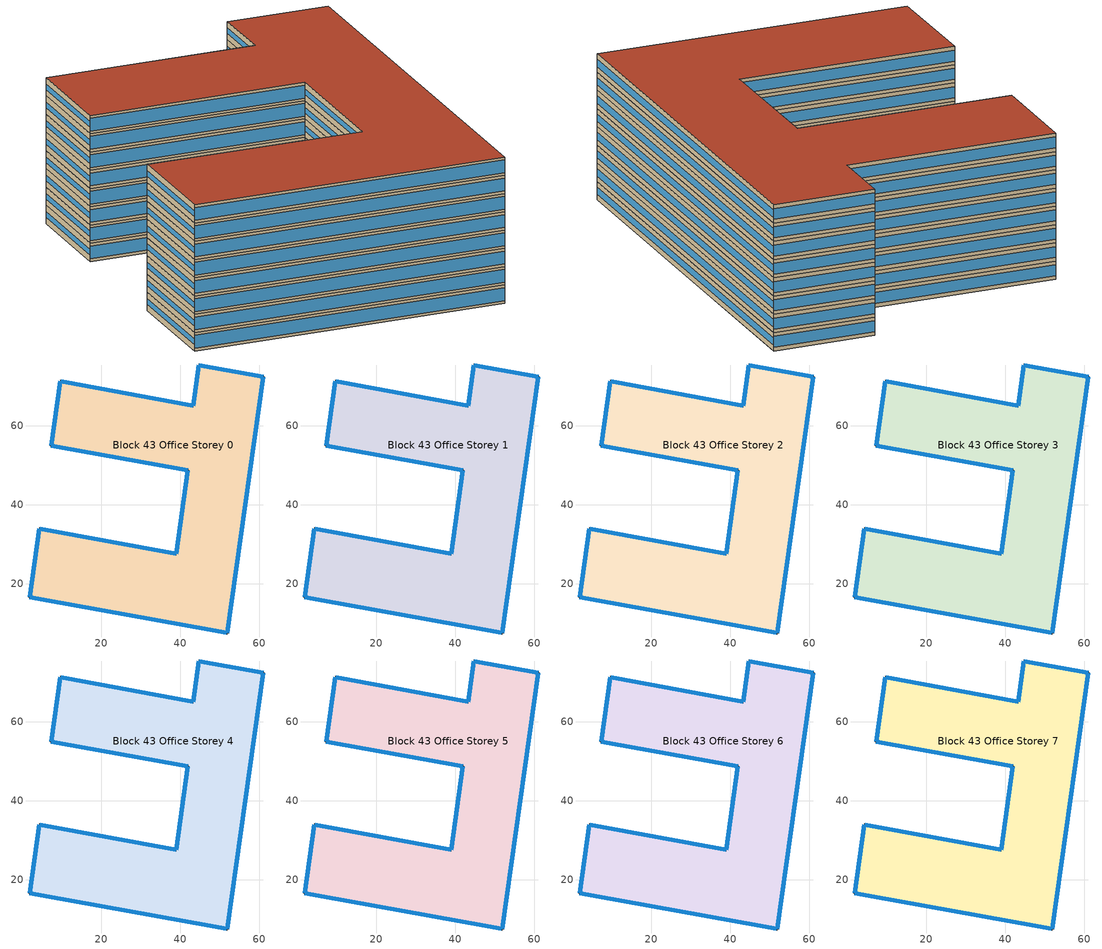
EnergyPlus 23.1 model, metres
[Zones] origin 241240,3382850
Block 43 Office Storey 0
 floor ground (Project Floor): 61,72.45 51.86,7.54 1.95,16.62 4.39,33.97 38.99,27.6 41.9,48.72 7.38,54.98 9.69,71.23 43.35,65.1 44.74,75.39 z0
 wall outside (Project Wall): 61,72.45 44.74,75.39 43.35,65.1 9.69,71.23 7.38,54.98 41.9,48.72 38.99,27.6 4.39,33.97 1.95,16.62 51.86,7.54 61,72.45 z0:3
 window (Office_north_window_construction): 60.99,72.45 44.75,75.39 / 43.33,65.11 9.71,71.23 / 38.97,27.6 4.4,33.97 z0.6:2.4
 window (Office_west_window_construction): 44.74,75.38 43.35,65.11 / 9.69,71.23 7.39,54.99 / 41.9,48.71 38.99,27.61 / 4.38,33.97 1.95,16.62 z1.05:1.95
 window (Office_south_window_construction): 7.4,54.98 41.88,48.72 / 1.98,16.61 51.83,7.55 z0.45:2.55
 window (Office_east_window_construction): 51.86,7.58 60.99,72.41 z0.9:2.1
 roof outside (Project Ceiling): 51.86,7.54 61,72.45 44.74,75.39 43.35,65.1 9.69,71.23 7.38,54.98 41.9,48.72 38.99,27.6 4.39,33.97 1.95,16.62 z3
Block 43 Office Storey 1
 floor outside (Project Floor): 61,72.45 51.86,7.54 1.95,16.62 4.39,33.97 38.99,27.6 41.9,48.72 7.38,54.98 9.69,71.23 43.35,65.1 44.74,75.39 z3
 wall outside (Project Wall): 61,72.45 44.74,75.39 43.35,65.1 9.69,71.23 7.38,54.98 41.9,48.72 38.99,27.6 4.39,33.97 1.95,16.62 51.86,7.54 61,72.45 z3:6
 window (Office_north_window_construction): 60.99,72.45 44.75,75.39 / 43.33,65.11 9.71,71.23 / 38.97,27.6 4.4,33.97 z3.6:5.4
 window (Office_west_window_construction): 44.74,75.38 43.35,65.11 / 9.69,71.23 7.39,54.99 / 41.9,48.71 38.99,27.61 / 4.38,33.97 1.95,16.62 z4.05:4.95
 window (Office_south_window_construction): 7.4,54.98 41.88,48.72 / 1.98,16.61 51.83,7.55 z3.45:5.55
 window (Office_east_window_construction): 51.86,7.58 60.99,72.41 z3.9:5.1
 roof outside (Project Ceiling): 51.86,7.54 61,72.45 44.74,75.39 43.35,65.1 9.69,71.23 7.38,54.98 41.9,48.72 38.99,27.6 4.39,33.97 1.95,16.62 z6
Block 43 Office Storey 2
 floor outside (Project Floor): 61,72.45 51.86,7.54 1.95,16.62 4.39,33.97 38.99,27.6 41.9,48.72 7.38,54.98 9.69,71.23 43.35,65.1 44.74,75.39 z6
 wall outside (Project Wall): 61,72.45 44.74,75.39 43.35,65.1 9.69,71.23 7.38,54.98 41.9,48.72 38.99,27.6 4.39,33.97 1.95,16.62 51.86,7.54 61,72.45 z6:9
 window (Office_north_window_construction): 60.99,72.45 44.75,75.39 / 43.33,65.11 9.71,71.23 / 38.97,27.6 4.4,33.97 z6.6:8.4
 window (Office_west_window_construction): 44.74,75.38 43.35,65.11 / 9.69,71.23 7.39,54.99 / 41.9,48.71 38.99,27.61 / 4.38,33.97 1.95,16.62 z7.05:7.95
 window (Office_south_window_construction): 7.4,54.98 41.88,48.72 / 1.98,16.61 51.83,7.55 z6.45:8.55
 window (Office_east_window_construction): 51.86,7.58 60.99,72.41 z6.9:8.1
 roof outside (Project Ceiling): 51.86,7.54 61,72.45 44.74,75.39 43.35,65.1 9.69,71.23 7.38,54.98 41.9,48.72 38.99,27.6 4.39,33.97 1.95,16.62 z9
Block 43 Office Storey 3
 floor outside (Project Floor): 61,72.45 51.86,7.54 1.95,16.62 4.39,33.97 38.99,27.6 41.9,48.72 7.38,54.98 9.69,71.23 43.35,65.1 44.74,75.39 z9
 wall outside (Project Wall): 61,72.45 44.74,75.39 43.35,65.1 9.69,71.23 7.38,54.98 41.9,48.72 38.99,27.6 4.39,33.97 1.95,16.62 51.86,7.54 61,72.45 z9:12
 window (Office_north_window_construction): 60.99,72.45 44.75,75.39 / 43.33,65.11 9.71,71.23 / 38.97,27.6 4.4,33.97 z9.6:11.4
 window (Office_west_window_construction): 44.74,75.38 43.35,65.11 / 9.69,71.23 7.39,54.99 / 41.9,48.71 38.99,27.61 / 4.38,33.97 1.95,16.62 z10.05:10.95
 window (Office_south_window_construction): 7.4,54.98 41.88,48.72 / 1.98,16.61 51.83,7.55 z9.45:11.55
 window (Office_east_window_construction): 51.86,7.58 60.99,72.41 z9.9:11.1
 roof outside (Project Ceiling): 51.86,7.54 61,72.45 44.74,75.39 43.35,65.1 9.69,71.23 7.38,54.98 41.9,48.72 38.99,27.6 4.39,33.97 1.95,16.62 z12
Block 43 Office Storey 4
 floor outside (Project Floor): 61,72.45 51.86,7.54 1.95,16.62 4.39,33.97 38.99,27.6 41.9,48.72 7.38,54.98 9.69,71.23 43.35,65.1 44.74,75.39 z12
 wall outside (Project Wall): 61,72.45 44.74,75.39 43.35,65.1 9.69,71.23 7.38,54.98 41.9,48.72 38.99,27.6 4.39,33.97 1.95,16.62 51.86,7.54 61,72.45 z12:15
 window (Office_north_window_construction): 60.99,72.45 44.75,75.39 / 43.33,65.11 9.71,71.23 / 38.97,27.6 4.4,33.97 z12.6:14.4
 window (Office_west_window_construction): 44.74,75.38 43.35,65.11 / 9.69,71.23 7.39,54.99 / 41.9,48.71 38.99,27.61 / 4.38,33.97 1.95,16.62 z13.05:13.95
 window (Office_south_window_construction): 7.4,54.98 41.88,48.72 / 1.98,16.61 51.83,7.55 z12.45:14.55
 window (Office_east_window_construction): 51.86,7.58 60.99,72.41 z12.9:14.1
 roof outside (Project Ceiling): 51.86,7.54 61,72.45 44.74,75.39 43.35,65.1 9.69,71.23 7.38,54.98 41.9,48.72 38.99,27.6 4.39,33.97 1.95,16.62 z15
Block 43 Office Storey 5
 floor outside (Project Floor): 61,72.45 51.86,7.54 1.95,16.62 4.39,33.97 38.99,27.6 41.9,48.72 7.38,54.98 9.69,71.23 43.35,65.1 44.74,75.39 z15
 wall outside (Project Wall): 61,72.45 44.74,75.39 43.35,65.1 9.69,71.23 7.38,54.98 41.9,48.72 38.99,27.6 4.39,33.97 1.95,16.62 51.86,7.54 61,72.45 z15:18
 window (Office_north_window_construction): 60.99,72.45 44.75,75.39 / 43.33,65.11 9.71,71.23 / 38.97,27.6 4.4,33.97 z15.6:17.4
 window (Office_west_window_construction): 44.74,75.38 43.35,65.11 / 9.69,71.23 7.39,54.99 / 41.9,48.71 38.99,27.61 / 4.38,33.97 1.95,16.62 z16.05:16.95
 window (Office_south_window_construction): 7.4,54.98 41.88,48.72 / 1.98,16.61 51.83,7.55 z15.45:17.55
 window (Office_east_window_construction): 51.86,7.58 60.99,72.41 z15.9:17.1
 roof outside (Project Ceiling): 51.86,7.54 61,72.45 44.74,75.39 43.35,65.1 9.69,71.23 7.38,54.98 41.9,48.72 38.99,27.6 4.39,33.97 1.95,16.62 z18
Block 43 Office Storey 6
 floor outside (Project Floor): 61,72.45 51.86,7.54 1.95,16.62 4.39,33.97 38.99,27.6 41.9,48.72 7.38,54.98 9.69,71.23 43.35,65.1 44.74,75.39 z18
 wall outside (Project Wall): 61,72.45 44.74,75.39 43.35,65.1 9.69,71.23 7.38,54.98 41.9,48.72 38.99,27.6 4.39,33.97 1.95,16.62 51.86,7.54 61,72.45 z18:21
 window (Office_north_window_construction): 60.99,72.45 44.75,75.39 / 43.33,65.11 9.71,71.23 / 38.97,27.6 4.4,33.97 z18.6:20.4
 window (Office_west_window_construction): 44.74,75.38 43.35,65.11 / 9.69,71.23 7.39,54.99 / 41.9,48.71 38.99,27.61 / 4.38,33.97 1.95,16.62 z19.05:19.95
 window (Office_south_window_construction): 7.4,54.98 41.88,48.72 / 1.98,16.61 51.83,7.55 z18.45:20.55
 window (Office_east_window_construction): 51.86,7.58 60.99,72.41 z18.9:20.1
 roof outside (Project Ceiling): 51.86,7.54 61,72.45 44.74,75.39 43.35,65.1 9.69,71.23 7.38,54.98 41.9,48.72 38.99,27.6 4.39,33.97 1.95,16.62 z21
Block 43 Office Storey 7
 floor outside (Project Floor): 61,72.45 51.86,7.54 1.95,16.62 4.39,33.97 38.99,27.6 41.9,48.72 7.38,54.98 9.69,71.23 43.35,65.1 44.74,75.39 z21
 wall outside (Project Wall): 61,72.45 44.74,75.39 43.35,65.1 9.69,71.23 7.38,54.98 41.9,48.72 38.99,27.6 4.39,33.97 1.95,16.62 51.86,7.54 61,72.45 z21:24
 window (Office_north_window_construction): 60.99,72.45 44.75,75.39 / 43.33,65.11 9.71,71.23 / 38.97,27.6 4.4,33.97 z21.6:23.4
 window (Office_west_window_construction): 44.74,75.38 43.35,65.11 / 9.69,71.23 7.39,54.99 / 41.9,48.71 38.99,27.61 / 4.38,33.97 1.95,16.62 z22.05:22.95
 window (Office_south_window_construction): 7.4,54.98 41.88,48.72 / 1.98,16.61 51.83,7.55 z21.45:23.55
 window (Office_east_window_construction): 51.86,7.58 60.99,72.41 z21.9:23.1
 roof outside (Project Flat Roof): 51.86,7.54 61,72.45 44.74,75.39 43.35,65.1 9.69,71.23 7.38,54.98 41.9,48.72 38.99,27.6 4.39,33.97 1.95,16.62 z24
[Building]
Building_1: North Axis=0; Terrain=City; Loads Convergence Tolerance Value=0.04; Temperature Convergence Tolerance Value=0.4; Solar Distribution=FullExterior; Maximum Number of Warmup Days=25; Minimum Number of Warmup Days=6
[Site:Location]
CHN Design_Conditions: Latitude=30; Longitude=114; Time Zone=8; Elevation=12
[SIZINGPERIOD:DESIGNDAY] Day of Month=21; DryBulb Temperature Range Modifier Type=DefaultMultipliers; Humidity Condition Type=Wetbulb; Barometric Pressure=101181; Rain Indicator=No; Snow Indicator=No; Daylight Saving Time Indicator=No; Sky Clearness=0; Begin Environment Reset Mode=FullResetAtBeginEnvironment
Name | Month | Day Type | Maximum DryBulb Temperature | Daily DryBulb Temperature Range | Wetbulb or DewPoint at Maximum DryBulb | Wind Speed | Wind Direction | Solar Model Indicator | ASHRAE Clear Sky Optical Depth for Beam Irradiance taub | ASHRAE Clear Sky Optical Depth for Diffuse Irradiance taud
Ann Htg 99.6% Condns DB | 1 | WinterDesignDay | -10 | 0 | -4.8 | 1 | 340 | ASHRAEClearSky | 0 | 0
Ann Clg .4% Condns DB=>MWB | 7 | SummerDesignDay | 40 | 6.6 | 27.1 | 3.5 | 220 | ASHRAETau | 0.781 | 1.413
[MATERIAL]
DefaultMaterial: Roughness=Rough; Thickness=0.1; Conductivity=0.1; Density=1000; Specific Heat=1000; Thermal Absorptance=0.9; Solar Absorptance=0.7; Visible Absorptance=0.7
[WINDOWMATERIAL:SIMPLEGLAZINGSYSTEM] UFactor=3; Visible Transmittance=0.6
Name | Solar Heat Gain Coefficient
Office_east_window; Office_south_window; Office_west_window | 0.3
Office_north_window | 0.35
[CONSTRUCTION]
Project Wall; Project Floor; Project Flat Roof; Project Ceiling: DefaultMaterial
Office_east_window_construction: Office_east_window
Office_south_window_construction: Office_south_window
Office_west_window_construction: Office_west_window
Office_north_window_construction: Office_north_window
[SPACE] Ceiling Height=autocalculate; Volume=autocalculate; Floor Area=autocalculate; Space Type=Office
Name | Zone
Block 43 Office Storey 0_space | Block 43 Office Storey 0
Block 43 Office Storey 1_space | Block 43 Office Storey 1
Block 43 Office Storey 2_space | Block 43 Office Storey 2
Block 43 Office Storey 3_space | Block 43 Office Storey 3
Block 43 Office Storey 4_space | Block 43 Office Storey 4
Block 43 Office Storey 5_space | Block 43 Office Storey 5
Block 43 Office Storey 6_space | Block 43 Office Storey 6
Block 43 Office Storey 7_space | Block 43 Office Storey 7
[SPACELIST]
Office: Block 43 Office Storey 0_space, Block 43 Office Storey 1_space, Block 43 Office Storey 2_space, Block 43 Office Storey 3_space, Block 43 Office Storey 4_space, Block 43 Office Storey 5_space, Block 43 Office Storey 6_space, Block 43 Office Storey 7_space
[ZONE] Type=1; Multiplier=1; Ceiling Height=autocalculate; Volume=autocalculate; Floor Area=autocalculate; Part of Total Floor Area=Yes
Block 43 Office Storey 0; Block 43 Office Storey 1; Block 43 Office Storey 2; Block 43 Office Storey 3; Block 43 Office Storey 4; Block 43 Office Storey 5; Block 43 Office Storey 6; Block 43 Office Storey 7
[PEOPLE]
People_for_office: Zone or ZoneList or Space or SpaceList=Office; Number of People Schedule=SeasonalSchedule_Schedule_office_people; Number of People Calculation Method=People/Area; People per Floor Area=0.1; Fraction Radiant=0.3; Sensible Heat Fraction=autocalculate; Activity Level Schedule=SeasonalSchedule_Schedule_office_activity; Carbon Dioxide Generation Rate=3.82e-08; Enable ASHRAE 55 Comfort Warnings=No; Mean Radiant Temperature Calculation Type=ZoneAveraged; Clothing Insulation Calculation Method=ClothingInsulationSchedule; Cold Stress Temperature Threshold=15.56; Heat Stress Temperature Threshold=30
[LIGHTS]
Light_for_office: Zone or ZoneList or Space or SpaceList=Office; Schedule=SeasonalSchedule_office_lighting; Design Level Calculation Method=Watts/Area; Watts per Zone Floor Area=8; Return Air Fraction=0; Fraction Radiant=0.32; Fraction Visible=0.25; Fraction Replaceable=1; EndUse Subcategory=General; Return Air Fraction Calculated from Plenum Temperature=No; Return Air Fraction Function of Plenum Temperature Coefficient 1=0; Return Air Fraction Function of Plenum Temperature Coefficient 2=0
[ELECTRICEQUIPMENT]
Equipment_for_office: Zone or ZoneList or Space or SpaceList=Office; Schedule=SeasonalSchedule_Schedule_office_equipment; Design Level Calculation Method=Watts/Area; Watts per Zone Floor Area=15; Fraction Latent=0; Fraction Radiant=0; Fraction Lost=0; EndUse Subcategory=Electric Equipment
[DAYLIGHTING:CONTROLS] Illuminance Setpoint at Reference Point 1=300
Name | Zone or Space | Glare Calculation Daylighting Reference Point | Daylighting Reference Point 1
Dlight_Block 43 Office Storey 0 | Block 43 Office Storey 0 | Rpoint_Block 43 Office Storey 0 | Rpoint_Block 43 Office Storey 0
Dlight_Block 43 Office Storey 1 | Block 43 Office Storey 1 | Rpoint_Block 43 Office Storey 1 | Rpoint_Block 43 Office Storey 1
Dlight_Block 43 Office Storey 2 | Block 43 Office Storey 2 | Rpoint_Block 43 Office Storey 2 | Rpoint_Block 43 Office Storey 2
Dlight_Block 43 Office Storey 3 | Block 43 Office Storey 3 | Rpoint_Block 43 Office Storey 3 | Rpoint_Block 43 Office Storey 3
Dlight_Block 43 Office Storey 4 | Block 43 Office Storey 4 | Rpoint_Block 43 Office Storey 4 | Rpoint_Block 43 Office Storey 4
Dlight_Block 43 Office Storey 5 | Block 43 Office Storey 5 | Rpoint_Block 43 Office Storey 5 | Rpoint_Block 43 Office Storey 5
Dlight_Block 43 Office Storey 6 | Block 43 Office Storey 6 | Rpoint_Block 43 Office Storey 6 | Rpoint_Block 43 Office Storey 6
Dlight_Block 43 Office Storey 7 | Block 43 Office Storey 7 | Rpoint_Block 43 Office Storey 7 | Rpoint_Block 43 Office Storey 7
[HVACTEMPLATE:THERMOSTAT]
Name | Heating Setpoint Schedule | Cooling Setpoint Schedule
Thermostat_for_office | SeasonalSchedule_office_heating | SeasonalSchedule_office_cooling
Thermostat_for_commercial | SeasonalSchedule_commerical_heating | SeasonalSchedule_commerical_cooling
Thermostat_for_residential | SeasonalSchedule_residential_heating | SeasonalSchedule_residential_cooling
Thermostat_for_school | SeasonalSchedule_school_heating | SeasonalSchedule_school_cooling
Thermostat_for_hospital | SeasonalSchedule_hospital_heating | SeasonalSchedule_hospital_cooling
Thermostat_for_industrial | SeasonalSchedule_Industrial_heating | SeasonalSchedule_Industrial_cooling
Thermostat_for_transport | SeasonalSchedule_transport_heating | SeasonalSchedule_transport_cooling
Thermostat_for_administration | SeasonalSchedule_administration_heating | SeasonalSchedule_administration_cooling
[HVACTEMPLATE:ZONE:IDEALLOADSAIRSYSTEM] Template Thermostat=Thermostat_for_office; Maximum Heating Supply Air Temperature=50; Minimum Cooling Supply Air Temperature=13; Maximum Heating Supply Air Humidity Ratio=0.0156; Minimum Cooling Supply Air Humidity Ratio=0.0077; Heating Limit=NoLimit; Cooling Limit=NoLimit; Dehumidification Control Type=ConstantSensibleHeatRatio; Cooling Sensible Heat Ratio=0.7; Dehumidification Setpoint=60; Humidification Control Type=None; Humidification Setpoint=30; Outdoor Air Method=DetailedSpecification; Outdoor Air Flow Rate per Person=0.00944; Outdoor Air Flow Rate per Zone Floor Area=0; Outdoor Air Flow Rate per Zone=0; Design Specification Outdoor Air Object=Ventilation_for_office; Demand Controlled Ventilation Type=None; Outdoor Air Economizer Type=NoEconomizer; Heat Recovery Type=None; Sensible Heat Recovery Effectiveness=0.7; Latent Heat Recovery Effectiveness=0.65
Block 43 Office Storey 0; Block 43 Office Storey 1; Block 43 Office Storey 2; Block 43 Office Storey 3; Block 43 Office Storey 4; Block 43 Office Storey 5; Block 43 Office Storey 6; Block 43 Office Storey 7
[DESIGNSPECIFICATION:OUTDOORAIR]
Ventilation_for_office: Outdoor Air Method=Flow/Person; Outdoor Air Flow per Person=0.00833333; Outdoor Air Flow per Zone Floor Area=0; Outdoor Air Flow per Zone=0; Outdoor Air Flow Air Changes per Hour=0
[SCHEDULE:DAY:HOURLY]
Schedule_administration_heating_summer_hourly; Schedule_commerical_heating_summer_hourly; Schedule_residential_heating_summer_hourly; Schedule_school_heating_summer_hourly; Schedule_hospital_heating_summer_hourly; Schedule_Industrial_heating_summer_hourly; Schedule_transport_heating_summer_hourly; Schedule_office_heating_summer_hourly: -20, -20, -20, -20, -20, -20, -20, -20, -20, -20, -20, -20, -20, -20, -20, -20, -20, -20, -20, -20, -20, -20, -20, -20
Schedule_administration_heating_winnter_weekday_hourly: 5, 5, 5, 5, 5, 5, 12, 12, 18, 20, 20, 20, 20, 20, 20, 20, 20, 20, 18, 5, 5, 5, 5, 5
Schedule_administration_heating_winnter_holiday_hourly; Schedule_school_heating_winnter_holiday_hourly: 5, 5, 5, 5, 5, 5, 5, 5, 5, 5, 5, 5, 5, 5, 5, 5, 5, 5, 5, 5, 5, 5, 5, 5
Schedule_administration_cooling_winter_hourly; Schedule_administration_cooling_summer_holiday_hourly; Schedule_commerical_cooling_winter_hourly; Schedule_residential_cooling_winter_hourly; Schedule_school_cooling_winter_hourly; Schedule_school_cooling_summer_holiday_hourly; Schedule_hospital_cooling_winter_hourly; Schedule_Industrial_cooling_winter_hourly; Schedule_transport_cooling_winter_hourly; Schedule_office_cooling_winter_hourly: 50, 50, 50, 50, 50, 50, 50, 50, 50, 50, 50, 50, 50, 50, 50, 50, 50, 50, 50, 50, 50, 50, 50, 50
Schedule_administration_cooling_summer_weekday_hourly: 50, 50, 50, 50, 50, 50, 50, 28, 26, 26, 26, 26, 26, 26, 26, 26, 26, 26, 50, 50, 50, 50, 50, 50
Schedule_commerical_heating_winnter_weekday_hourly; Schedule_commerical_heating_winnter_holiday_hourly: 5, 5, 5, 5, 5, 5, 12, 16, 18, 18, 18, 18, 18, 18, 18, 18, 18, 18, 18, 18, 12, 5, 5, 5
Schedule_commerical_cooling_summer_weekday_hourly; Schedule_commerical_cooling_summer_holiday_hourly: 50, 50, 50, 50, 50, 50, 50, 28, 24, 24, 24, 24, 24, 24, 24, 24, 24, 24, 24, 24, 24, 28, 50, 50
Schedule_residential_heating_winnter_weekday_hourly; Schedule_residential_heating_winnter_holiday_hourly: 18, 18, 18, 18, 18, 18, 18, -20, -20, -20, -20, -20, -20, -20, -20, -20, -20, -20, -20, -20, 18, 18, 18, 18
Schedule_residential_cooling_summer_weekday_hourly; Schedule_residential_cooling_summer_holiday_hourly: 26, 26, 26, 26, 26, 26, 26, 50, 50, 50, 50, 50, 50, 50, 50, 50, 50, 50, 50, 50, 26, 26, 26, 26
Schedule_school_heating_winnter_weekday_hourly: 5, 5, 5, 5, 5, 12, 18, 20, 20, 20, 20, 20, 20, 20, 20, 20, 20, 20, 18, 12, 5, 5, 5, 5
Schedule_school_cooling_summer_weekday_hourly: 50, 50, 50, 50, 50, 50, 28, 26, 26, 26, 26, 26, 26, 26, 26, 26, 26, 26, 50, 50, 50, 50, 50, 50
Schedule_hospital_heating_winnter_weekday_hourly; Schedule_hospital_heating_winnter_holiday_hourly: 22, 22, 22, 22, 22, 22, 22, 22, 22, 22, 22, 22, 22, 22, 22, 22, 22, 22, 22, 22, 22, 22, 22, 22
Schedule_hospital_cooling_summer_weekday_hourly; Schedule_hospital_cooling_summer_holiday_hourly: 26, 26, 26, 26, 26, 26, 26, 26, 26, 26, 26, 26, 26, 26, 26, 26, 26, 26, 26, 26, 26, 26, 26, 26
Schedule_Industrial_heating_winnter_weekday_hourly; Schedule_Industrial_heating_winnter_holiday_hourly: -20, -20, -20, -20, -20, -20, 18, 18, 18, 18, 18, 18, 18, 18, 18, 18, 18, 18, 18, -20, -20, -20, -20, -20
Schedule_Industrial_cooling_summer_weekday_hourly; Schedule_Industrial_cooling_summer_holiday_hourly: 50, 50, 50, 50, 50, 50, 50, 28, 28, 28, 28, 28, 28, 28, 28, 28, 28, 28, 28, 50, 50, 50, 50, 50
Schedule_transport_heating_winnter_weekday_hourly; Schedule_transport_heating_winnter_holiday_hourly: 18, 18, 18, 18, 18, 18, 20, 20, 20, 20, 20, 20, 20, 20, 20, 20, 20, 20, 20, 20, 20, 20, 18, 18
Schedule_transport_cooling_summer_weekday_hourly; Schedule_transport_cooling_summer_holiday_hourly: 26, 26, 26, 26, 26, 26, 26, 24, 24, 24, 25, 24, 24, 24, 24, 24, 24, 24, 24, 24, 24, 24, 26, 28
Schedule_office_heating_winnter_weekday_hourly: 5, 5, 5, 5, 5, 5, 12, 18, 20, 20, 20, 20, 20, 20, 20, 20, 20, 20, 20, 18, 12, 5, 5, 5
Schedule_office_heating_winnter_holiday_hourly: 5, 5, 5, 5, 5, 5, 5, 5, 5, 16, 16, 16, 16, 16, 16, 16, 16, 5, 5, 5, 5, 5, 5, 5
Schedule_office_cooling_summer_weekday_hourly: 50, 50, 50, 50, 50, 50, 28, 26, 26, 26, 26, 26, 26, 26, 26, 26, 26, 26, 26, 26, 50, 50, 50, 50
Schedule_office_cooling_summer_holiday_hourly: 50, 50, 50, 50, 50, 50, 50, 50, 50, 50, 50, 26, 26, 26, 26, 26, 26, 50, 50, 50, 50, 50, 50, 50
Schedule_office_lighting_weekday_hourly: 0.1, 0.1, 0.1, 0.1, 0.1, 0.1, 0.1, 0.2, 0.5, 0.95, 0.95, 0.95, 0.8, 0.8, 0.95, 0.95, 0.95, 0.95, 0.95, 0.95, 0.95, 0.8, 0.5, 0.1
Schedule_office_lighting_holiday_hourly; Schedule_office_equipment_holiday_hourly: 0.1, 0.1, 0.1, 0.1, 0.1, 0.1, 0.1, 0.1, 0.1, 0.1, 0.1, 0.1, 0.1, 0.3, 0.3, 0.3, 0.3, 0.3, 0.3, 0.3, 0.3, 0.3, 0.1, 0.1
Schedule_office_equipment_weekday_hourly: 0.1, 0.1, 0.1, 0.1, 0.1, 0.1, 0.1, 0.2, 0.5, 0.95, 0.95, 0.95, 0.5, 0.5, 0.95, 0.95, 0.95, 0.95, 0.95, 0.95, 0.4, 0.4, 0.3, 0.1
Schedule_office_people_weekday_hourly: 0.1, 0.1, 0.1, 0.1, 0.1, 0.1, 0.1, 0.5, 0.95, 0.95, 0.95, 0.8, 0.8, 0.95, 0.95, 0.95, 0.95, 0.95, 0.8, 0.5, 0.5, 0.3, 0.1, 0.1
Schedule_office_people_holiday_hourly: 0.1, 0.1, 0.1, 0.1, 0.1, 0.1, 0.1, 0.1, 0.1, 0.1, 0.1, 0.1, 0.1, 0.3, 0.3, 0.3, 0.3, 0.3, 0.3, 0.1, 0.1, 0.1, 0.1, 0.1
Schedule_office_activity_weekday_hourly; Schedule_office_activity_holiday_hourly: 144, 144, 144, 144, 144, 144, 144, 144, 144, 144, 144, 144, 144, 144, 144, 144, 144, 144, 144, 144, 144, 144, 144, 144
[SCHEDULE:WEEK:DAILY]
Schedule_office_heating_summer_weekly: Schedule_office_heating_summer_hourly, Schedule_office_heating_summer_hourly, Schedule_office_heating_summer_hourly, Schedule_office_heating_summer_hourly, Schedule_office_heating_summer_hourly, Schedule_office_heating_summer_hourly, Schedule_office_heating_summer_hourly, Schedule_office_heating_summer_hourly, Schedule_office_heating_summer_hourly, Schedule_office_heating_summer_hourly, Schedule_office_heating_summer_hourly, Schedule_office_heating_summer_hourly
Schedule_office_heating_winnter_weekly: Schedule_office_heating_winnter_holiday_hourly, Schedule_office_heating_winnter_weekday_hourly, Schedule_office_heating_winnter_weekday_hourly, Schedule_office_heating_winnter_weekday_hourly, Schedule_office_heating_winnter_weekday_hourly, Schedule_office_heating_winnter_weekday_hourly, Schedule_office_heating_winnter_holiday_hourly, Schedule_office_heating_winnter_holiday_hourly, Schedule_office_heating_winnter_weekday_hourly, Schedule_office_heating_winnter_weekday_hourly, Schedule_office_heating_winnter_holiday_hourly, Schedule_office_heating_winnter_holiday_hourly
Schedule_office_cooling_winnter_weekly: Schedule_office_cooling_winter_hourly, Schedule_office_cooling_winter_hourly, Schedule_office_cooling_winter_hourly, Schedule_office_cooling_winter_hourly, Schedule_office_cooling_winter_hourly, Schedule_office_cooling_winter_hourly, Schedule_office_cooling_winter_hourly, Schedule_office_cooling_winter_hourly, Schedule_office_cooling_winter_hourly, Schedule_office_cooling_winter_hourly, Schedule_office_cooling_winter_hourly, Schedule_office_cooling_winter_hourly
Schedule_office_cooling_summer_weekly: Schedule_office_cooling_summer_holiday_hourly, Schedule_office_cooling_summer_weekday_hourly, Schedule_office_cooling_summer_weekday_hourly, Schedule_office_cooling_summer_weekday_hourly, Schedule_office_cooling_summer_weekday_hourly, Schedule_office_cooling_summer_weekday_hourly, Schedule_office_cooling_summer_holiday_hourly, Schedule_office_cooling_summer_holiday_hourly, Schedule_office_cooling_summer_weekday_hourly, Schedule_office_cooling_summer_weekday_hourly, Schedule_office_cooling_summer_holiday_hourly, Schedule_office_cooling_summer_holiday_hourly
Schedule_office_lighting_weekly: Schedule_office_lighting_holiday_hourly, Schedule_office_lighting_weekday_hourly, Schedule_office_lighting_weekday_hourly, Schedule_office_lighting_weekday_hourly, Schedule_office_lighting_weekday_hourly, Schedule_office_lighting_weekday_hourly, Schedule_office_lighting_holiday_hourly, Schedule_office_lighting_holiday_hourly, Schedule_office_lighting_weekday_hourly, Schedule_office_lighting_weekday_hourly, Schedule_office_lighting_holiday_hourly, Schedule_office_lighting_holiday_hourly
Schedule_office_equipment_weekly: Schedule_office_equipment_holiday_hourly, Schedule_office_equipment_weekday_hourly, Schedule_office_equipment_weekday_hourly, Schedule_office_equipment_weekday_hourly, Schedule_office_equipment_weekday_hourly, Schedule_office_equipment_weekday_hourly, Schedule_office_equipment_holiday_hourly, Schedule_office_equipment_holiday_hourly, Schedule_office_equipment_weekday_hourly, Schedule_office_equipment_weekday_hourly, Schedule_office_equipment_holiday_hourly, Schedule_office_equipment_holiday_hourly
Schedule_office_people_weekly: Schedule_office_people_holiday_hourly, Schedule_office_people_weekday_hourly, Schedule_office_people_weekday_hourly, Schedule_office_people_weekday_hourly, Schedule_office_people_weekday_hourly, Schedule_office_people_weekday_hourly, Schedule_office_people_holiday_hourly, Schedule_office_people_holiday_hourly, Schedule_office_people_weekday_hourly, Schedule_office_people_weekday_hourly, Schedule_office_people_holiday_hourly, Schedule_office_people_holiday_hourly
Schedule_office_activity_weekly: Schedule_office_activity_holiday_hourly, Schedule_office_activity_weekday_hourly, Schedule_office_activity_weekday_hourly, Schedule_office_activity_weekday_hourly, Schedule_office_activity_weekday_hourly, Schedule_office_activity_weekday_hourly, Schedule_office_activity_holiday_hourly, Schedule_office_activity_holiday_hourly, Schedule_office_activity_weekday_hourly, Schedule_office_activity_weekday_hourly, Schedule_office_activity_holiday_hourly, Schedule_office_activity_holiday_hourly
Schedule_commerical_heating_summer_weekly: Schedule_commerical_heating_summer_hourly, Schedule_commerical_heating_summer_hourly, Schedule_commerical_heating_summer_hourly, Schedule_commerical_heating_summer_hourly, Schedule_commerical_heating_summer_hourly, Schedule_commerical_heating_summer_hourly, Schedule_commerical_heating_summer_hourly, Schedule_commerical_heating_summer_hourly, Schedule_commerical_heating_summer_hourly, Schedule_commerical_heating_summer_hourly, Schedule_commerical_heating_summer_hourly, Schedule_commerical_heating_summer_hourly
Schedule_commerical_heating_winnter_weekly: Schedule_commerical_heating_winnter_holiday_hourly, Schedule_commerical_heating_winnter_weekday_hourly, Schedule_commerical_heating_winnter_weekday_hourly, Schedule_commerical_heating_winnter_weekday_hourly, Schedule_commerical_heating_winnter_weekday_hourly, Schedule_commerical_heating_winnter_weekday_hourly, Schedule_commerical_heating_winnter_holiday_hourly, Schedule_commerical_heating_winnter_holiday_hourly, Schedule_commerical_heating_winnter_weekday_hourly, Schedule_commerical_heating_winnter_weekday_hourly, Schedule_commerical_heating_winnter_holiday_hourly, Schedule_commerical_heating_winnter_holiday_hourly
Schedule_commerical_cooling_winnter_weekly: Schedule_commerical_cooling_winter_hourly, Schedule_commerical_cooling_winter_hourly, Schedule_commerical_cooling_winter_hourly, Schedule_commerical_cooling_winter_hourly, Schedule_commerical_cooling_winter_hourly, Schedule_commerical_cooling_winter_hourly, Schedule_commerical_cooling_winter_hourly, Schedule_commerical_cooling_winter_hourly, Schedule_commerical_cooling_winter_hourly, Schedule_commerical_cooling_winter_hourly, Schedule_commerical_cooling_winter_hourly, Schedule_commerical_cooling_winter_hourly
Schedule_commerical_cooling_summer_weekly: Schedule_commerical_cooling_summer_holiday_hourly, Schedule_commerical_cooling_summer_weekday_hourly, Schedule_commerical_cooling_summer_weekday_hourly, Schedule_commerical_cooling_summer_weekday_hourly, Schedule_commerical_cooling_summer_weekday_hourly, Schedule_commerical_cooling_summer_weekday_hourly, Schedule_commerical_cooling_summer_holiday_hourly, Schedule_commerical_cooling_summer_holiday_hourly, Schedule_commerical_cooling_summer_weekday_hourly, Schedule_commerical_cooling_summer_weekday_hourly, Schedule_commerical_cooling_summer_holiday_hourly, Schedule_commerical_cooling_summer_holiday_hourly
Schedule_residential_heating_summer_weekly: Schedule_residential_heating_summer_hourly, Schedule_residential_heating_summer_hourly, Schedule_residential_heating_summer_hourly, Schedule_residential_heating_summer_hourly, Schedule_residential_heating_summer_hourly, Schedule_residential_heating_summer_hourly, Schedule_residential_heating_summer_hourly, Schedule_residential_heating_summer_hourly, Schedule_residential_heating_summer_hourly, Schedule_residential_heating_summer_hourly, Schedule_residential_heating_summer_hourly, Schedule_residential_heating_summer_hourly
Schedule_residential_heating_winnter_weekly: Schedule_residential_heating_winnter_holiday_hourly, Schedule_residential_heating_winnter_weekday_hourly, Schedule_residential_heating_winnter_weekday_hourly, Schedule_residential_heating_winnter_weekday_hourly, Schedule_residential_heating_winnter_weekday_hourly, Schedule_residential_heating_winnter_weekday_hourly, Schedule_residential_heating_winnter_holiday_hourly, Schedule_residential_heating_winnter_holiday_hourly, Schedule_residential_heating_winnter_weekday_hourly, Schedule_residential_heating_winnter_weekday_hourly, Schedule_residential_heating_winnter_holiday_hourly, Schedule_residential_heating_winnter_holiday_hourly
Schedule_residential_cooling_winnter_weekly: Schedule_residential_cooling_winter_hourly, Schedule_residential_cooling_winter_hourly, Schedule_residential_cooling_winter_hourly, Schedule_residential_cooling_winter_hourly, Schedule_residential_cooling_winter_hourly, Schedule_residential_cooling_winter_hourly, Schedule_residential_cooling_winter_hourly, Schedule_residential_cooling_winter_hourly, Schedule_residential_cooling_winter_hourly, Schedule_residential_cooling_winter_hourly, Schedule_residential_cooling_winter_hourly, Schedule_residential_cooling_winter_hourly
Schedule_residential_cooling_summer_weekly: Schedule_residential_cooling_summer_holiday_hourly, Schedule_residential_cooling_summer_weekday_hourly, Schedule_residential_cooling_summer_weekday_hourly, Schedule_residential_cooling_summer_weekday_hourly, Schedule_residential_cooling_summer_weekday_hourly, Schedule_residential_cooling_summer_weekday_hourly, Schedule_residential_cooling_summer_holiday_hourly, Schedule_residential_cooling_summer_holiday_hourly, Schedule_residential_cooling_summer_weekday_hourly, Schedule_residential_cooling_summer_weekday_hourly, Schedule_residential_cooling_summer_holiday_hourly, Schedule_residential_cooling_summer_holiday_hourly
Schedule_school_heating_summer_weekly: Schedule_school_heating_summer_hourly, Schedule_school_heating_summer_hourly, Schedule_school_heating_summer_hourly, Schedule_school_heating_summer_hourly, Schedule_school_heating_summer_hourly, Schedule_school_heating_summer_hourly, Schedule_school_heating_summer_hourly, Schedule_school_heating_summer_hourly, Schedule_school_heating_summer_hourly, Schedule_school_heating_summer_hourly, Schedule_school_heating_summer_hourly, Schedule_school_heating_summer_hourly
Schedule_school_heating_winnter_weekly: Schedule_school_heating_winnter_holiday_hourly, Schedule_school_heating_winnter_weekday_hourly, Schedule_school_heating_winnter_weekday_hourly, Schedule_school_heating_winnter_weekday_hourly, Schedule_school_heating_winnter_weekday_hourly, Schedule_school_heating_winnter_weekday_hourly, Schedule_school_heating_winnter_holiday_hourly, Schedule_school_heating_winnter_holiday_hourly, Schedule_school_heating_winnter_weekday_hourly, Schedule_school_heating_winnter_weekday_hourly, Schedule_school_heating_winnter_holiday_hourly, Schedule_school_heating_winnter_holiday_hourly
Schedule_school_cooling_winnter_weekly: Schedule_school_cooling_winter_hourly, Schedule_school_cooling_winter_hourly, Schedule_school_cooling_winter_hourly, Schedule_school_cooling_winter_hourly, Schedule_school_cooling_winter_hourly, Schedule_school_cooling_winter_hourly, Schedule_school_cooling_winter_hourly, Schedule_school_cooling_winter_hourly, Schedule_school_cooling_winter_hourly, Schedule_school_cooling_winter_hourly, Schedule_school_cooling_winter_hourly, Schedule_school_cooling_winter_hourly
Schedule_school_cooling_summer_weekly: Schedule_school_cooling_summer_holiday_hourly, Schedule_school_cooling_summer_weekday_hourly, Schedule_school_cooling_summer_weekday_hourly, Schedule_school_cooling_summer_weekday_hourly, Schedule_school_cooling_summer_weekday_hourly, Schedule_school_cooling_summer_weekday_hourly, Schedule_school_cooling_summer_holiday_hourly, Schedule_school_cooling_summer_holiday_hourly, Schedule_school_cooling_summer_weekday_hourly, Schedule_school_cooling_summer_weekday_hourly, Schedule_school_cooling_summer_holiday_hourly, Schedule_school_cooling_summer_holiday_hourly
Schedule_hospital_heating_summer_weekly: Schedule_hospital_heating_summer_hourly, Schedule_hospital_heating_summer_hourly, Schedule_hospital_heating_summer_hourly, Schedule_hospital_heating_summer_hourly, Schedule_hospital_heating_summer_hourly, Schedule_hospital_heating_summer_hourly, Schedule_hospital_heating_summer_hourly, Schedule_hospital_heating_summer_hourly, Schedule_hospital_heating_summer_hourly, Schedule_hospital_heating_summer_hourly, Schedule_hospital_heating_summer_hourly, Schedule_hospital_heating_summer_hourly
Schedule_hospital_heating_winnter_weekly: Schedule_hospital_heating_winnter_holiday_hourly, Schedule_hospital_heating_winnter_weekday_hourly, Schedule_hospital_heating_winnter_weekday_hourly, Schedule_hospital_heating_winnter_weekday_hourly, Schedule_hospital_heating_winnter_weekday_hourly, Schedule_hospital_heating_winnter_weekday_hourly, Schedule_hospital_heating_winnter_holiday_hourly, Schedule_hospital_heating_winnter_holiday_hourly, Schedule_hospital_heating_winnter_weekday_hourly, Schedule_hospital_heating_winnter_weekday_hourly, Schedule_hospital_heating_winnter_holiday_hourly, Schedule_hospital_heating_winnter_holiday_hourly
Schedule_hospital_cooling_winnter_weekly: Schedule_hospital_cooling_winter_hourly, Schedule_hospital_cooling_winter_hourly, Schedule_hospital_cooling_winter_hourly, Schedule_hospital_cooling_winter_hourly, Schedule_hospital_cooling_winter_hourly, Schedule_hospital_cooling_winter_hourly, Schedule_hospital_cooling_winter_hourly, Schedule_hospital_cooling_winter_hourly, Schedule_hospital_cooling_winter_hourly, Schedule_hospital_cooling_winter_hourly, Schedule_hospital_cooling_winter_hourly, Schedule_hospital_cooling_winter_hourly
Schedule_hospital_cooling_summer_weekly: Schedule_hospital_cooling_summer_holiday_hourly, Schedule_hospital_cooling_summer_weekday_hourly, Schedule_hospital_cooling_summer_weekday_hourly, Schedule_hospital_cooling_summer_weekday_hourly, Schedule_hospital_cooling_summer_weekday_hourly, Schedule_hospital_cooling_summer_weekday_hourly, Schedule_hospital_cooling_summer_holiday_hourly, Schedule_hospital_cooling_summer_holiday_hourly, Schedule_hospital_cooling_summer_weekday_hourly, Schedule_hospital_cooling_summer_weekday_hourly, Schedule_hospital_cooling_summer_holiday_hourly, Schedule_hospital_cooling_summer_holiday_hourly
Schedule_Industrial_heating_summer_weekly: Schedule_Industrial_heating_summer_hourly, Schedule_Industrial_heating_summer_hourly, Schedule_Industrial_heating_summer_hourly, Schedule_Industrial_heating_summer_hourly, Schedule_Industrial_heating_summer_hourly, Schedule_Industrial_heating_summer_hourly, Schedule_Industrial_heating_summer_hourly, Schedule_Industrial_heating_summer_hourly, Schedule_Industrial_heating_summer_hourly, Schedule_Industrial_heating_summer_hourly, Schedule_Industrial_heating_summer_hourly, Schedule_Industrial_heating_summer_hourly
Schedule_Industrial_heating_winnter_weekly: Schedule_Industrial_heating_winnter_holiday_hourly, Schedule_Industrial_heating_winnter_weekday_hourly, Schedule_Industrial_heating_winnter_weekday_hourly, Schedule_Industrial_heating_winnter_weekday_hourly, Schedule_Industrial_heating_winnter_weekday_hourly, Schedule_Industrial_heating_winnter_weekday_hourly, Schedule_Industrial_heating_winnter_holiday_hourly, Schedule_Industrial_heating_winnter_holiday_hourly, Schedule_Industrial_heating_winnter_weekday_hourly, Schedule_Industrial_heating_winnter_weekday_hourly, Schedule_Industrial_heating_winnter_holiday_hourly, Schedule_Industrial_heating_winnter_holiday_hourly
Schedule_Industrial_cooling_winnter_weekly: Schedule_Industrial_cooling_winter_hourly, Schedule_Industrial_cooling_winter_hourly, Schedule_Industrial_cooling_winter_hourly, Schedule_Industrial_cooling_winter_hourly, Schedule_Industrial_cooling_winter_hourly, Schedule_Industrial_cooling_winter_hourly, Schedule_Industrial_cooling_winter_hourly, Schedule_Industrial_cooling_winter_hourly, Schedule_Industrial_cooling_winter_hourly, Schedule_Industrial_cooling_winter_hourly, Schedule_Industrial_cooling_winter_hourly, Schedule_Industrial_cooling_winter_hourly
Schedule_Industrial_cooling_summer_weekly: Schedule_Industrial_cooling_summer_holiday_hourly, Schedule_Industrial_cooling_summer_weekday_hourly, Schedule_Industrial_cooling_summer_weekday_hourly, Schedule_Industrial_cooling_summer_weekday_hourly, Schedule_Industrial_cooling_summer_weekday_hourly, Schedule_Industrial_cooling_summer_weekday_hourly, Schedule_Industrial_cooling_summer_holiday_hourly, Schedule_Industrial_cooling_summer_holiday_hourly, Schedule_Industrial_cooling_summer_weekday_hourly, Schedule_Industrial_cooling_summer_weekday_hourly, Schedule_Industrial_cooling_summer_holiday_hourly, Schedule_Industrial_cooling_summer_holiday_hourly
Schedule_administration_heating_summer_weekly: Schedule_administration_heating_summer_hourly, Schedule_administration_heating_summer_hourly, Schedule_administration_heating_summer_hourly, Schedule_administration_heating_summer_hourly, Schedule_administration_heating_summer_hourly, Schedule_administration_heating_summer_hourly, Schedule_administration_heating_summer_hourly, Schedule_administration_heating_summer_hourly, Schedule_administration_heating_summer_hourly, Schedule_administration_heating_summer_hourly, Schedule_administration_heating_summer_hourly, Schedule_administration_heating_summer_hourly
Schedule_administration_heating_winnter_weekly: Schedule_administration_heating_winnter_holiday_hourly, Schedule_administration_heating_winnter_weekday_hourly, Schedule_administration_heating_winnter_weekday_hourly, Schedule_administration_heating_winnter_weekday_hourly, Schedule_administration_heating_winnter_weekday_hourly, Schedule_administration_heating_winnter_weekday_hourly, Schedule_administration_heating_winnter_holiday_hourly, Schedule_administration_heating_winnter_holiday_hourly, Schedule_administration_heating_winnter_weekday_hourly, Schedule_administration_heating_winnter_weekday_hourly, Schedule_administration_heating_winnter_holiday_hourly, Schedule_administration_heating_winnter_holiday_hourly
Schedule_administration_cooling_winnter_weekly: Schedule_administration_cooling_winter_hourly, Schedule_administration_cooling_winter_hourly, Schedule_administration_cooling_winter_hourly, Schedule_administration_cooling_winter_hourly, Schedule_administration_cooling_winter_hourly, Schedule_administration_cooling_winter_hourly, Schedule_administration_cooling_winter_hourly, Schedule_administration_cooling_winter_hourly, Schedule_administration_cooling_winter_hourly, Schedule_administration_cooling_winter_hourly, Schedule_administration_cooling_winter_hourly, Schedule_administration_cooling_winter_hourly
Schedule_administration_cooling_summer_weekly: Schedule_administration_cooling_summer_holiday_hourly, Schedule_administration_cooling_summer_weekday_hourly, Schedule_administration_cooling_summer_weekday_hourly, Schedule_administration_cooling_summer_weekday_hourly, Schedule_administration_cooling_summer_weekday_hourly, Schedule_administration_cooling_summer_weekday_hourly, Schedule_administration_cooling_summer_holiday_hourly, Schedule_administration_cooling_summer_holiday_hourly, Schedule_administration_cooling_summer_weekday_hourly, Schedule_administration_cooling_summer_weekday_hourly, Schedule_administration_cooling_summer_holiday_hourly, Schedule_administration_cooling_summer_holiday_hourly
Schedule_transport_heating_summer_weekly: Schedule_transport_heating_summer_hourly, Schedule_transport_heating_summer_hourly, Schedule_transport_heating_summer_hourly, Schedule_transport_heating_summer_hourly, Schedule_transport_heating_summer_hourly, Schedule_transport_heating_summer_hourly, Schedule_transport_heating_summer_hourly, Schedule_transport_heating_summer_hourly, Schedule_transport_heating_summer_hourly, Schedule_transport_heating_summer_hourly, Schedule_transport_heating_summer_hourly, Schedule_transport_heating_summer_hourly
Schedule_transport_heating_winnter_weekly: Schedule_transport_heating_winnter_holiday_hourly, Schedule_transport_heating_winnter_weekday_hourly, Schedule_transport_heating_winnter_weekday_hourly, Schedule_transport_heating_winnter_weekday_hourly, Schedule_transport_heating_winnter_weekday_hourly, Schedule_transport_heating_winnter_weekday_hourly, Schedule_transport_heating_winnter_holiday_hourly, Schedule_transport_heating_winnter_holiday_hourly, Schedule_transport_heating_winnter_weekday_hourly, Schedule_transport_heating_winnter_weekday_hourly, Schedule_transport_heating_winnter_holiday_hourly, Schedule_transport_heating_winnter_holiday_hourly
Schedule_transport_cooling_winnter_weekly: Schedule_transport_cooling_winter_hourly, Schedule_transport_cooling_winter_hourly, Schedule_transport_cooling_winter_hourly, Schedule_transport_cooling_winter_hourly, Schedule_transport_cooling_winter_hourly, Schedule_transport_cooling_winter_hourly, Schedule_transport_cooling_winter_hourly, Schedule_transport_cooling_winter_hourly, Schedule_transport_cooling_winter_hourly, Schedule_transport_cooling_winter_hourly, Schedule_transport_cooling_winter_hourly, Schedule_transport_cooling_winter_hourly
Schedule_transport_cooling_summer_weekly: Schedule_transport_cooling_summer_holiday_hourly, Schedule_transport_cooling_summer_weekday_hourly, Schedule_transport_cooling_summer_weekday_hourly, Schedule_transport_cooling_summer_weekday_hourly, Schedule_transport_cooling_summer_weekday_hourly, Schedule_transport_cooling_summer_weekday_hourly, Schedule_transport_cooling_summer_holiday_hourly, Schedule_transport_cooling_summer_holiday_hourly, Schedule_transport_cooling_summer_weekday_hourly, Schedule_transport_cooling_summer_weekday_hourly, Schedule_transport_cooling_summer_holiday_hourly, Schedule_transport_cooling_summer_holiday_hourly
[SCHEDULE:YEAR]
SeasonalSchedule_office_heating: Schedule_office_heating_winnter_weekly, 1, 1, 3, 31, Schedule_office_heating_summer_weekly, 4, 1, 11, 30, Schedule_office_heating_winnter_weekly, 12, 1, 12, 31
SeasonalSchedule_office_cooling: Schedule_office_cooling_winnter_weekly, 1, 1, 5, 31, Schedule_office_cooling_summer_weekly, 6, 1, 9, 30, Schedule_office_cooling_winnter_weekly, 10, 1, 12, 31
SeasonalSchedule_office_lighting: Schedule_office_lighting_weekly, 1, 1, 12, 31
SeasonalSchedule_Schedule_office_equipment: Schedule_office_equipment_weekly, 1, 1, 12, 31
SeasonalSchedule_Schedule_office_people: Schedule_office_people_weekly, 1, 1, 12, 31
SeasonalSchedule_Schedule_office_activity: Schedule_office_activity_weekly, 1, 1, 12, 31
SeasonalSchedule_commerical_heating: Schedule_commerical_heating_winnter_weekly, 1, 1, 3, 31, Schedule_commerical_heating_summer_weekly, 4, 1, 11, 30, Schedule_commerical_heating_winnter_weekly, 12, 1, 12, 31
SeasonalSchedule_commerical_cooling: Schedule_commerical_cooling_winnter_weekly, 1, 1, 5, 31, Schedule_commerical_cooling_summer_weekly, 6, 1, 9, 30, Schedule_commerical_cooling_winnter_weekly, 10, 1, 12, 31
SeasonalSchedule_residential_heating: Schedule_residential_heating_winnter_weekly, 1, 1, 3, 31, Schedule_residential_heating_summer_weekly, 4, 1, 11, 30, Schedule_residential_heating_winnter_weekly, 12, 1, 12, 31
SeasonalSchedule_residential_cooling: Schedule_residential_cooling_winnter_weekly, 1, 1, 5, 31, Schedule_residential_cooling_summer_weekly, 6, 1, 9, 30, Schedule_residential_cooling_winnter_weekly, 10, 1, 12, 31
SeasonalSchedule_school_heating: Schedule_school_heating_winnter_weekly, 1, 1, 3, 31, Schedule_school_heating_summer_weekly, 4, 1, 11, 30, Schedule_school_heating_winnter_weekly, 12, 1, 12, 31
SeasonalSchedule_school_cooling: Schedule_school_cooling_winnter_weekly, 1, 1, 5, 31, Schedule_school_cooling_summer_weekly, 6, 1, 9, 30, Schedule_school_cooling_winnter_weekly, 10, 1, 12, 31
SeasonalSchedule_hospital_heating: Schedule_hospital_heating_winnter_weekly, 1, 1, 3, 31, Schedule_hospital_heating_summer_weekly, 4, 1, 11, 30, Schedule_hospital_heating_winnter_weekly, 12, 1, 12, 31
SeasonalSchedule_hospital_cooling: Schedule_hospital_cooling_winnter_weekly, 1, 1, 5, 31, Schedule_hospital_cooling_summer_weekly, 6, 1, 9, 30, Schedule_hospital_cooling_winnter_weekly, 10, 1, 12, 31
SeasonalSchedule_Industrial_heating: Schedule_Industrial_heating_winnter_weekly, 1, 1, 3, 31, Schedule_Industrial_heating_summer_weekly, 4, 1, 11, 30, Schedule_Industrial_heating_winnter_weekly, 12, 1, 12, 31
SeasonalSchedule_Industrial_cooling: Schedule_Industrial_cooling_winnter_weekly, 1, 1, 5, 31, Schedule_Industrial_cooling_summer_weekly, 6, 1, 9, 30, Schedule_Industrial_cooling_winnter_weekly, 10, 1, 12, 31
SeasonalSchedule_transport_heating: Schedule_transport_heating_winnter_weekly, 1, 1, 3, 31, Schedule_transport_heating_summer_weekly, 4, 1, 11, 30, Schedule_transport_heating_winnter_weekly, 12, 1, 12, 31
SeasonalSchedule_transport_cooling: Schedule_transport_cooling_winnter_weekly, 1, 1, 5, 31, Schedule_transport_cooling_summer_weekly, 6, 1, 9, 30, Schedule_transport_cooling_winnter_weekly, 10, 1, 12, 31
SeasonalSchedule_administration_heating: Schedule_administration_heating_winnter_weekly, 1, 1, 3, 31, Schedule_administration_heating_summer_weekly, 4, 1, 11, 30, Schedule_administration_heating_winnter_weekly, 12, 1, 12, 31
SeasonalSchedule_administration_cooling: Schedule_administration_cooling_winnter_weekly, 1, 1, 5, 31, Schedule_administration_cooling_summer_weekly, 6, 1, 9, 30, Schedule_administration_cooling_winnter_weekly, 10, 1, 12, 31
